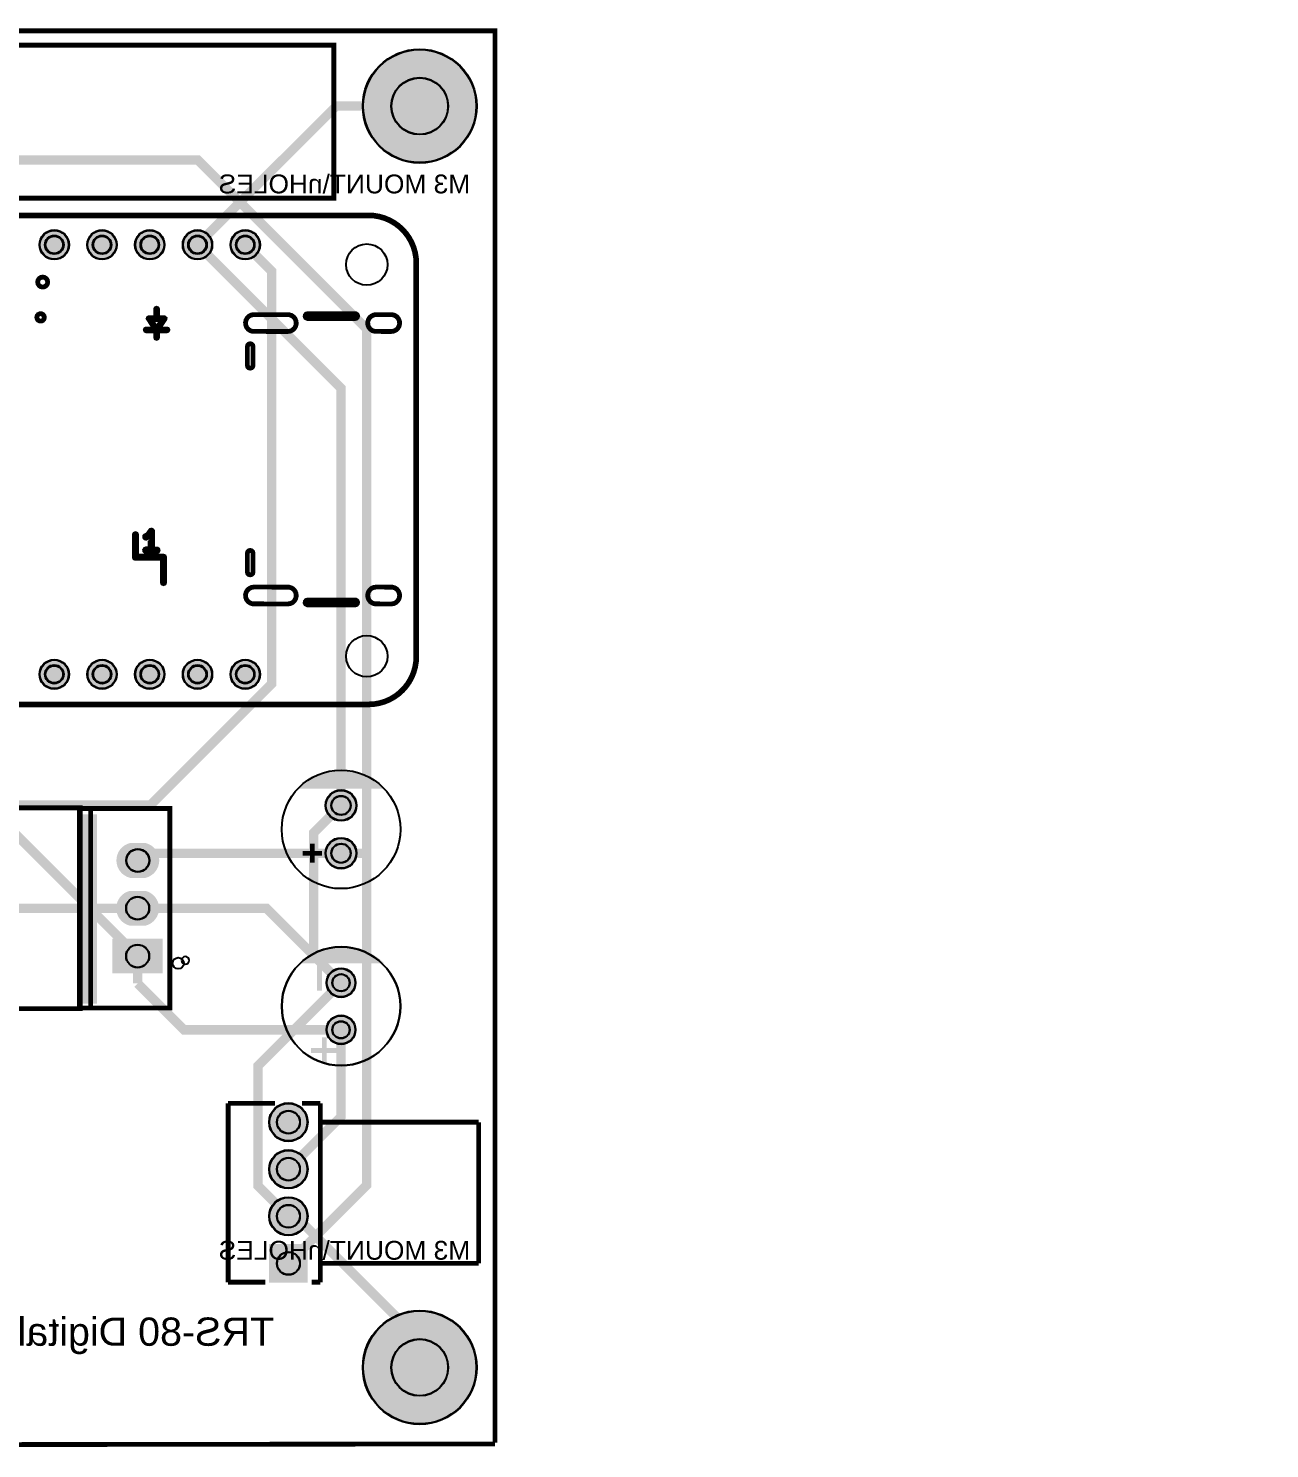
# Model space of a CAD drawing. Header units: millimetres. Extents: x -10 to 141, y -75 to 15.
# Drawn here: x 75.2 to 141.1, y -75.3 to 0.1 of the extents above; entities that cross this region are included whole.
import ezdxf

# ---------------------------------------------------------------- set-up
doc = ezdxf.new("R2010")
doc.units = ezdxf.units.MM
for name, color, linetype, true_color in [('BoardOutLine', 7, 'Continuous', 0xff00ff), ('BottomLayer', 7, 'Continuous', 0x0000ff), ('BottomSolderMaskLayer', 7, 'Continuous', 0xaa00ff), ('Document', 7, 'Continuous', 0xffffff), ('Multi-Layer', 7, 'Continuous', 0xc0c0c0), ('TopLayer', 7, 'Continuous', 0xff0000), ('TopSilkLayer', 7, 'Continuous', 0xffcc00), ('TopSolderMaskLayer', 7, 'Continuous', 0x800080)]:
    doc.layers.add(name, color=color, linetype=linetype, true_color=true_color)
doc.styles.get("Standard").update_dxf_attribs({"font": 'arial.ttf'})

msp = doc.modelspace()

# ---------------------------------------------------------------- hatches: boundary and pattern name
at = {"layer": 'BottomSolderMaskLayer'}
for points in [[(92.975, -4, 1), (99.025, -4, 1)], [(75.807, -11.367, 1), (77.382, -11.367, 1)], [(78.342, -11.367, 1), (79.917, -11.367, 1)], [(80.877, -11.367, 1), (82.452, -11.367, 1)], [(83.412, -11.367, 1), (84.987, -11.367, 1)], [(85.948, -11.367, 1), (87.522, -11.367, 1)], [(75.807, -34.183, 1), (77.382, -34.183, 1)], [(78.342, -34.183, 1), (79.917, -34.183, 1)], [(80.877, -34.183, 1), (82.452, -34.183, 1)], [(83.412, -34.183, 1), (84.987, -34.183, 1)], [(85.948, -34.183, 1), (87.522, -34.183, 1)], [(90.996, -41.148, 1), (92.647, -41.148, 1)], [(90.996, -43.688, 1), (92.647, -43.688, 1)], [(80.62, -44.994, -0.785398), (80.62, -43.144), (81.443, -43.144, -0.785398), (81.443, -44.994)], [(80.61, -47.535, -0.785398), (80.61, -45.684), (81.433, -45.684, -0.785398), (81.433, -47.535)], [(79.685, -50.067), (79.685, -48.232), (82.358, -48.232), (82.358, -50.067)], [(91.046, -50.566, 1), (92.596, -50.566, 1)], [(91.046, -53.066, 1), (92.596, -53.066, 1)], [(88.002, -57.972, 1), (90.053, -57.972, 1)], [(88.002, -60.472, 1), (90.053, -60.472, 1)], [(88.002, -62.972, 1), (90.053, -62.972, 1)], [(88.002, -66.498), (88.002, -64.447), (90.053, -64.447), (90.053, -66.498)], [(92.975, -71, 1), (99.025, -71, 1)]]:
    msp.add_hatch(color=256, dxfattribs=at).paths.add_polyline_path(points)
at = {"layer": 'Document'}
for points in [[(78.016, -51.669), (78.856, -51.669), (78.856, -41.619), (78.016, -41.619)], [(90.121, -44.418), (90.121, -42.918), (90.421, -42.918), (90.421, -44.418)], [(91.069, -43.799), (89.569, -43.799), (89.569, -43.499), (91.069, -43.499)], [(90.551, -50.991), (90.551, -49.594), (90.805, -49.594), (90.805, -50.991)], [(90.805, -54.864), (90.805, -53.467), (91.059, -53.467), (91.059, -54.864)], [(91.631, -54.293), (90.234, -54.293), (90.234, -54.039), (91.631, -54.039)]]:
    msp.add_hatch(color=256, dxfattribs=at).paths.add_polyline_path(points)
at = {"layer": 'Multi-Layer'}
for points in [[(75.832, -11.367, 1), (77.356, -11.367, 1)], [(78.367, -11.367, 1), (79.891, -11.367, 1)], [(80.902, -11.367, 1), (82.426, -11.367, 1)], [(83.438, -11.367, 1), (84.962, -11.367, 1)], [(85.973, -11.367, 1), (87.497, -11.367, 1)], [(75.832, -34.183, 1), (77.356, -34.183, 1)], [(78.368, -34.183, 1), (79.892, -34.183, 1)], [(80.903, -34.183, 1), (82.427, -34.183, 1)], [(83.438, -34.183, 1), (84.962, -34.183, 1)], [(85.973, -34.183, 1), (87.497, -34.183, 1)], [(91.021, -41.148, 1), (92.621, -41.148, 1)], [(91.021, -43.688, 1), (92.621, -43.688, 1)], [(80.631, -44.969, -0.785398), (80.631, -43.169), (81.431, -43.169, -0.785398), (81.431, -44.969)], [(80.621, -47.509, -0.785398), (80.621, -45.709), (81.421, -45.709, -0.785398), (81.421, -47.509)], [(79.721, -50.049), (79.721, -48.249), (82.321, -48.249), (82.321, -50.049)], [(91.071, -50.566, 1), (92.571, -50.566, 1)], [(91.071, -53.066, 1), (92.571, -53.066, 1)], [(88.027, -57.972, 1), (90.027, -57.972, 1)], [(88.027, -60.472, 1), (90.027, -60.472, 1)], [(88.027, -62.972, 1), (90.027, -62.972, 1)], [(88.027, -66.472), (88.027, -64.472), (90.027, -64.472), (90.027, -66.472)]]:
    msp.add_hatch(color=256, dxfattribs=at).paths.add_polyline_path(points)
at = {"layer": 'TopSilkLayer'}
for points in [[(89.535, -40.259), (89.589, -40.201), (89.644, -40.144), (89.701, -40.089), (89.759, -40.035), (89.819, -39.983), (89.88, -39.932), (89.942, -39.883), (90.005, -39.835), (90.07, -39.789), (90.136, -39.745), (90.203, -39.703), (90.271, -39.662), (90.34, -39.623), (90.41, -39.586), (90.48, -39.55), (90.552, -39.517), (90.625, -39.485), (90.698, -39.455), (90.773, -39.427), (90.847, -39.401), (90.923, -39.377), (90.999, -39.355), (91.076, -39.335), (91.153, -39.316), (91.23, -39.3), (91.308, -39.286), (91.387, -39.274), (91.465, -39.264), (91.544, -39.256), (91.623, -39.249), (91.702, -39.245), (91.782, -39.243), (91.861, -39.243), (91.94, -39.245), (92.019, -39.249), (92.098, -39.256), (92.177, -39.264), (92.256, -39.274), (92.334, -39.286), (92.412, -39.3), (92.49, -39.316), (92.567, -39.335), (92.643, -39.355), (92.719, -39.377), (92.795, -39.401), (92.87, -39.427), (92.944, -39.455), (93.017, -39.485), (93.09, -39.517), (93.162, -39.55), (93.233, -39.586), (93.303, -39.623), (93.372, -39.662), (93.44, -39.703), (93.507, -39.745), (93.572, -39.789), (93.637, -39.835), (93.7, -39.883), (93.763, -39.932), (93.823, -39.983), (93.883, -40.035), (93.941, -40.089), (93.998, -40.144), (94.053, -40.201), (94.107, -40.259)], [(94.107, -49.53), (89.651, -49.531), (89.652, -49.53), (89.711, -49.473), (89.772, -49.417), (89.834, -49.362), (89.897, -49.309), (89.962, -49.258), (90.028, -49.209), (90.095, -49.161), (90.164, -49.116), (90.234, -49.072), (90.305, -49.029), (90.377, -48.989), (90.45, -48.951), (90.524, -48.914), (90.598, -48.88), (90.674, -48.847), (90.751, -48.817), (90.828, -48.788), (90.906, -48.762), (90.985, -48.737), (91.064, -48.715), (91.144, -48.694), (91.225, -48.676), (91.306, -48.66), (91.387, -48.646), (91.469, -48.634), (91.55, -48.625), (91.633, -48.617), (91.715, -48.612), (91.797, -48.609), (91.88, -48.607), (91.88, -48.607), (91.962, -48.609), (92.045, -48.612), (92.127, -48.617), (92.209, -48.625), (92.291, -48.634), (92.373, -48.646), (92.454, -48.66), (92.535, -48.676), (92.615, -48.694), (92.695, -48.715), (92.774, -48.737), (92.853, -48.762), (92.931, -48.788), (93.009, -48.817), (93.085, -48.847), (93.161, -48.88), (93.236, -48.914), (93.31, -48.951), (93.383, -48.989), (93.455, -49.029), (93.526, -49.072), (93.595, -49.116), (93.664, -49.161), (93.731, -49.209), (93.797, -49.258), (93.862, -49.309), (93.926, -49.362), (93.988, -49.417), (94.048, -49.473), (94.107, -49.53)]]:
    msp.add_hatch(color=256, dxfattribs=at).paths.add_polyline_path(points)
at = {"layer": 'TopSolderMaskLayer'}
for points in [[(92.975, -4, 1), (99.025, -4, 1)], [(75.807, -11.367, 1), (77.382, -11.367, 1)], [(78.342, -11.367, 1), (79.917, -11.367, 1)], [(80.877, -11.367, 1), (82.452, -11.367, 1)], [(83.412, -11.367, 1), (84.987, -11.367, 1)], [(85.948, -11.367, 1), (87.522, -11.367, 1)], [(75.807, -34.183, 1), (77.382, -34.183, 1)], [(78.342, -34.183, 1), (79.917, -34.183, 1)], [(80.877, -34.183, 1), (82.452, -34.183, 1)], [(83.412, -34.183, 1), (84.987, -34.183, 1)], [(85.948, -34.183, 1), (87.522, -34.183, 1)], [(90.996, -41.148, 1), (92.647, -41.148, 1)], [(90.996, -43.688, 1), (92.647, -43.688, 1)], [(80.62, -44.994, -0.785398), (80.62, -43.144), (81.443, -43.144, -0.785398), (81.443, -44.994)], [(80.61, -47.535, -0.785398), (80.61, -45.684), (81.433, -45.684, -0.785398), (81.433, -47.535)], [(79.685, -50.067), (79.685, -48.232), (82.358, -48.232), (82.358, -50.067)], [(91.046, -50.566, 1), (92.596, -50.566, 1)], [(91.046, -53.066, 1), (92.596, -53.066, 1)], [(88.002, -57.972, 1), (90.053, -57.972, 1)], [(88.002, -60.472, 1), (90.053, -60.472, 1)], [(88.002, -62.972, 1), (90.053, -62.972, 1)], [(88.002, -66.498), (88.002, -64.447), (90.053, -64.447), (90.053, -66.498)], [(92.975, -71, 1), (99.025, -71, 1)]]:
    msp.add_hatch(color=256, dxfattribs=at).paths.add_polyline_path(points)

# ---------------------------------------------------------------- linework, layer by layer
at = {"layer": 'BoardOutLine', "const_width": 0.254}
for points in [[(100, -75.063), (10.033, -75.184), (10.033, -66.04), (10.033, -66.04), (10.033, -58.039), (1.524, -58.039), (0, -57.023), (0, -33.528), (0, -21.082), (10.033, -21.082), (10.033, -20.066), (0, -20.066), (0, -16.002), (0.762, -15.494), (1.524, -14.986), (3.683, -14.986), (10.033, -14.986), (10.033, -8.001), (10.033, -8.001), (10.033, 0)], [(10.033, 0), (100, 0), (100, -75)]]:
    msp.add_lwpolyline(points, dxfattribs=at)
at = {"layer": 'BottomLayer', "const_width": 0.5}
for points in [[(93.188, -43.688), (93.188, -15.839), (84.208, -6.858), (54.229, -6.858)], [(84.2, -11.367), (91.821, -18.988), (91.821, -41.148)], [(81.021, -49.149), (69.721, -37.849)], [(91.821, -41.148), (90.372, -42.597), (90.372, -49.117), (91.821, -50.566)], [(89.027, -65.472), (93.188, -61.311), (93.188, -43.688)], [(93.188, -43.688), (91.821, -43.688)], [(91.821, -50.566), (87.416, -54.972), (87.416, -61.361), (89.027, -62.972)], [(91.821, -53.066), (91.821, -57.678), (89.027, -60.472)]]:
    msp.add_lwpolyline(points, dxfattribs=at)
at = {"layer": 'BottomSolderMaskLayer'}
for centre, radius in [((96, -4), 3.025), ((96, -4), 1.513), ((76.594, -11.367), 0.787), ((76.594, -11.367), 0.472), ((79.129, -11.367), 0.787), ((79.129, -11.367), 0.472), ((81.664, -11.367), 0.787), ((81.665, -11.367), 0.472), ((84.2, -11.367), 0.787), ((84.2, -11.367), 0.472), ((86.735, -11.367), 0.787), ((86.735, -11.367), 0.472), ((76.594, -34.183), 0.787), ((76.594, -34.183), 0.472), ((79.13, -34.183), 0.787), ((79.129, -34.183), 0.472), ((81.665, -34.183), 0.787), ((81.665, -34.183), 0.472), ((84.2, -34.183), 0.787), ((84.2, -34.183), 0.472), ((86.735, -34.183), 0.787), ((86.735, -34.183), 0.472), ((91.821, -41.148), 0.825), ((91.821, -41.148), 0.516), ((91.821, -43.688), 0.825), ((81.031, -44.069), 0.617), ((91.821, -43.688), 0.516), ((81.021, -46.609), 0.617), ((81.021, -49.149), 0.617), ((91.821, -50.566), 0.775), ((91.821, -50.566), 0.465), ((91.821, -53.066), 0.775), ((91.821, -53.066), 0.465), ((89.027, -57.972), 1.025), ((89.027, -57.972), 0.615), ((89.027, -60.472), 1.025), ((89.027, -60.472), 0.615), ((89.027, -62.972), 1.025), ((89.027, -62.972), 0.615), ((89.027, -65.472), 0.615), ((96, -71), 3.025), ((96, -71), 1.513)]:
    msp.add_circle(centre, radius, dxfattribs=at)
at = {"layer": 'Document'}
msp.add_circle((83.18, -49.53), 0.3, dxfattribs=at)
at = {"layer": 'Multi-Layer'}
for centre, radius in [((96, -4), 3), ((96, -4), 1.5), ((76.594, -11.367), 0.762), ((76.594, -11.367), 0.457), ((79.129, -11.367), 0.762), ((79.129, -11.367), 0.457), ((81.664, -11.367), 0.762), ((81.665, -11.367), 0.457), ((84.2, -11.367), 0.762), ((84.2, -11.367), 0.457), ((86.735, -11.367), 0.762), ((86.735, -11.367), 0.457), ((76.594, -34.183), 0.762), ((76.594, -34.183), 0.457), ((79.13, -34.183), 0.762), ((79.129, -34.183), 0.457), ((81.665, -34.183), 0.762), ((81.665, -34.183), 0.457), ((84.2, -34.183), 0.762), ((84.2, -34.183), 0.457), ((86.735, -34.183), 0.762), ((86.735, -34.183), 0.457), ((91.821, -41.148), 0.8), ((91.821, -41.148), 0.5), ((91.821, -43.688), 0.8), ((81.031, -44.069), 0.6), ((91.821, -43.688), 0.5), ((81.021, -46.609), 0.6), ((81.021, -49.149), 0.6), ((91.821, -50.566), 0.75), ((91.821, -50.566), 0.45), ((91.821, -53.066), 0.75), ((91.821, -53.066), 0.45), ((89.027, -57.972), 1), ((89.027, -57.972), 0.6), ((89.027, -60.472), 1), ((89.027, -60.472), 0.6), ((89.027, -62.972), 1), ((89.027, -62.972), 0.6), ((89.027, -65.472), 0.6), ((96, -71), 3), ((96, -71), 1.5)]:
    msp.add_circle(centre, radius, dxfattribs=at)
at = {"layer": 'TopLayer', "const_width": 0.5}
for points in [[(84.2, -11.367), (91.567, -4), (96, -4)], [(86.735, -11.367), (88.136, -12.767), (88.136, -34.698), (81.702, -41.132), (29.083, -41.132)], [(91.821, -43.688), (81.412, -43.688), (81.031, -44.069)], [(81.021, -46.609), (66.021, -46.609), (66.021, -46.609)], [(91.821, -50.566), (87.864, -46.609), (81.021, -46.609)], [(81.021, -49.149), (81.021, -50.6)], [(91.821, -53.066), (83.488, -53.066), (81.021, -50.6)], [(89.027, -62.972), (89.415, -62.972), (96, -69.557), (96, -71)]]:
    msp.add_lwpolyline(points, dxfattribs=at)
at = {"layer": 'TopSilkLayer', "const_width": 0.254}
for points in [[(52.197, -0.762), (91.44, -0.762), (91.44, -8.89), (52.197, -8.89), (52.197, -0.762)], [(76.081, -13.102), (76.168, -13.16), (76.225, -13.246), (76.245, -13.348), (76.225, -13.45), (76.168, -13.537), (76.081, -13.594), (75.979, -13.614), (75.877, -13.594), (75.791, -13.537), (75.733, -13.45), (75.713, -13.348), (75.733, -13.246), (75.791, -13.16), (75.877, -13.102), (75.979, -13.082), (76.081, -13.102)], [(75.911, -15.03), (75.991, -15.069), (76.047, -15.138), (76.066, -15.225), (76.046, -15.312), (75.991, -15.381), (75.911, -15.42), (75.822, -15.419), (75.742, -15.381), (75.687, -15.311), (75.667, -15.224), (75.687, -15.138), (75.743, -15.068), (75.823, -15.03), (75.911, -15.03)], [(82.063, -14.753), (82.078, -14.788), (82.078, -15.237), (82.427, -15.237), (82.476, -15.277), (82.469, -15.315), (82.121, -15.836), (82.577, -15.836), (82.612, -15.851), (82.627, -15.886), (82.612, -15.921), (82.577, -15.936), (82.078, -15.936), (82.078, -16.285), (82.063, -16.321), (82.028, -16.335), (81.992, -16.321), (81.978, -16.285), (81.978, -15.936), (81.479, -15.936), (81.444, -15.921), (81.429, -15.886), (81.444, -15.851), (81.479, -15.836), (81.935, -15.836), (81.579, -15.287), (81.593, -15.252), (81.629, -15.237), (81.978, -15.237), (81.978, -14.788), (81.992, -14.753), (82.028, -14.738), (82.063, -14.753)], [(89.065, -15.081), (89.192, -15.121), (89.302, -15.197), (89.385, -15.302), (89.433, -15.426), (89.442, -15.56), (89.412, -15.69), (89.345, -15.805), (89.247, -15.896), (89.127, -15.953), (88.995, -15.973), (87.128, -15.968), (87.001, -15.928), (86.891, -15.852), (86.808, -15.747), (86.76, -15.622), (86.75, -15.489), (86.78, -15.359), (86.848, -15.243), (86.946, -15.153), (87.066, -15.095), (87.198, -15.075), (89.065, -15.081)], [(92.612, -15.033), (92.672, -15.072), (92.701, -15.137), (92.691, -15.208), (92.644, -15.262), (92.576, -15.282), (90.041, -15.282), (89.945, -15.238), (89.915, -15.173), (89.925, -15.102), (89.972, -15.048), (90.041, -15.028), (92.612, -15.033)], [(94.555, -15.081), (94.682, -15.121), (94.792, -15.197), (94.874, -15.302), (94.923, -15.426), (94.932, -15.56), (94.902, -15.69), (94.835, -15.805), (94.737, -15.896), (94.616, -15.953), (94.484, -15.973), (93.616, -15.968), (93.488, -15.928), (93.378, -15.852), (93.296, -15.747), (93.248, -15.622), (93.238, -15.489), (93.268, -15.359), (93.335, -15.243), (93.433, -15.153), (93.554, -15.095), (93.686, -15.075), (94.555, -15.081)], [(82.028, -15.796), (82.334, -15.337), (81.722, -15.337), (82.028, -15.796)], [(87.073, -16.642), (87.128, -16.697), (87.148, -16.772), (87.148, -17.77), (87.128, -17.845), (87.073, -17.9), (86.999, -17.92), (86.924, -17.9), (86.869, -17.845), (86.849, -17.77), (86.849, -16.772), (86.869, -16.697), (86.924, -16.642), (86.999, -16.622), (87.073, -16.642)], [(81.757, -26.523), (81.8, -26.542), (81.823, -26.587), (81.823, -27.519), (82.059, -27.523), (82.098, -27.556), (82.107, -27.607), (82.082, -27.651), (82.034, -27.669), (81.437, -27.664), (81.398, -27.631), (81.39, -27.581), (81.415, -27.536), (81.463, -27.519), (81.674, -27.519), (81.674, -26.824), (81.593, -26.899), (81.472, -26.955), (81.422, -26.943), (81.391, -26.902), (81.394, -26.851), (81.43, -26.814), (81.514, -26.772), (81.595, -26.691), (81.704, -26.535), (81.757, -26.523)], [(82.453, -27.967), (82.453, -29.305), (82.436, -29.347), (82.393, -29.365), (82.351, -29.347), (82.333, -29.305), (82.333, -28.027), (80.906, -28.027), (80.864, -28.01), (80.846, -27.967), (80.846, -26.77), (80.864, -26.727), (80.906, -26.71), (80.948, -26.727), (80.966, -26.77), (80.966, -27.908), (82.393, -27.908), (82.436, -27.925), (82.453, -27.967)], [(87.073, -27.622), (87.128, -27.676), (87.148, -27.751), (87.148, -28.749), (87.128, -28.824), (87.073, -28.879), (86.999, -28.899), (86.924, -28.879), (86.869, -28.824), (86.849, -28.749), (86.849, -27.751), (86.869, -27.676), (86.924, -27.622), (86.999, -27.602), (87.073, -27.622)], [(89.065, -29.553), (89.192, -29.593), (89.302, -29.669), (89.385, -29.774), (89.433, -29.899), (89.442, -30.032), (89.412, -30.162), (89.345, -30.278), (89.247, -30.368), (89.127, -30.426), (88.995, -30.446), (87.128, -30.44), (87.001, -30.4), (86.891, -30.324), (86.808, -30.219), (86.76, -30.095), (86.75, -29.962), (86.78, -29.832), (86.848, -29.716), (86.946, -29.625), (87.066, -29.568), (87.198, -29.548), (89.065, -29.553)], [(94.555, -29.553), (94.682, -29.593), (94.792, -29.669), (94.874, -29.774), (94.923, -29.899), (94.932, -30.032), (94.902, -30.162), (94.835, -30.278), (94.737, -30.368), (94.616, -30.426), (94.484, -30.446), (93.616, -30.44), (93.488, -30.4), (93.378, -30.324), (93.296, -30.219), (93.248, -30.095), (93.238, -29.962), (93.268, -29.832), (93.335, -29.716), (93.433, -29.625), (93.554, -29.568), (93.686, -29.548), (94.555, -29.553)], [(92.612, -30.245), (92.672, -30.283), (92.701, -30.348), (92.691, -30.419), (92.644, -30.473), (92.576, -30.493), (90.041, -30.493), (89.945, -30.449), (89.915, -30.384), (89.925, -30.313), (89.972, -30.259), (90.041, -30.239), (92.612, -30.245)], [(59.944, -41.275), (77.978, -41.275), (77.978, -51.943), (59.944, -51.943), (59.944, -41.275)], [(77.932, -51.91), (77.932, -41.308), (82.73, -41.308), (82.73, -51.91), (77.937, -51.91), (77.932, -51.91)]]:
    msp.add_lwpolyline(points, close=True, dxfattribs=at)
for points in [[(28.415, -35.758), (93.28, -35.756), (93.583, -35.742), (93.882, -35.687), (94.172, -35.597), (94.449, -35.472), (94.709, -35.315), (94.948, -35.127), (95.163, -34.913), (95.35, -34.674), (95.507, -34.414), (95.632, -34.137), (95.722, -33.847), (95.777, -33.548), (95.795, -33.255), (95.791, -12.341), (95.777, -12.037), (95.722, -11.739), (95.632, -11.449), (95.507, -11.172), (95.35, -10.912), (95.163, -10.673), (94.948, -10.458), (94.709, -10.271), (94.449, -10.114), (94.172, -9.989), (93.882, -9.899), (93.583, -9.844), (93.29, -9.826), (28.429, -9.826)], [(28.439, -9.78), (93.28, -9.78), (93.567, -9.797), (93.85, -9.845), (94.126, -9.924), (94.391, -10.034), (94.642, -10.173), (94.877, -10.339), (95.091, -10.53), (95.282, -10.744), (95.448, -10.979), (95.587, -11.23), (95.697, -11.495), (95.776, -11.771), (95.825, -12.054), (95.841, -12.341), (95.841, -33.245), (95.825, -33.532), (95.776, -33.815), (95.697, -34.091), (95.587, -34.356), (95.448, -34.607), (95.282, -34.841), (95.091, -35.056), (94.877, -35.247), (94.642, -35.413), (94.391, -35.552), (94.126, -35.662), (93.85, -35.741), (93.567, -35.789), (93.28, -35.805), (28.42, -35.804)], [(78.531, -41.309), (78.531, -51.909)], [(89.789, -43.688), (90.805, -43.688)], [(90.297, -44.196), (90.297, -43.18)], [(85.827, -56.972), (88.311, -56.972)], [(85.827, -66.472), (85.827, -56.972)], [(89.743, -56.972), (90.727, -56.972)], [(90.727, -66.472), (90.727, -56.972)], [(99.127, -57.972), (90.727, -57.972)], [(99.127, -65.472), (99.127, -57.972)], [(90.727, -65.472), (99.127, -65.472)], [(87.796, -66.472), (85.827, -66.472)], [(90.727, -66.472), (90.258, -66.472)]]:
    msp.add_lwpolyline(points, dxfattribs=at)
at = {"layer": 'TopSilkLayer'}
for centre, radius in [((76.594, -11.367), 0.499), ((79.129, -11.367), 0.499), ((81.664, -11.367), 0.499), ((84.2, -11.367), 0.499), ((86.735, -11.367), 0.499), ((93.187, -12.42), 1.098), ((93.187, -33.221), 1.098), ((76.594, -34.183), 0.499), ((79.13, -34.183), 0.499), ((81.665, -34.183), 0.499), ((84.2, -34.183), 0.499), ((86.735, -34.183), 0.499), ((91.821, -42.418), 3.15), ((91.821, -51.816), 3.15)]:
    msp.add_circle(centre, radius, dxfattribs=at)
for centre, radius, start, end in [((91.821, -51.816), 3.15, 90, 270), ((91.821, -51.816), 3.15, 270, 90), ((83.556, -49.378), 0.2, 180.36383, 179.63617)]:
    msp.add_arc(centre, radius, start, end, dxfattribs=at)
at = {"layer": 'TopSolderMaskLayer'}
for centre, radius in [((96, -4), 3.025), ((96, -4), 1.513), ((76.594, -11.367), 0.787), ((76.594, -11.367), 0.472), ((79.129, -11.367), 0.787), ((79.129, -11.367), 0.472), ((81.664, -11.367), 0.787), ((81.665, -11.367), 0.472), ((84.2, -11.367), 0.787), ((84.2, -11.367), 0.472), ((86.735, -11.367), 0.787), ((86.735, -11.367), 0.472), ((76.594, -34.183), 0.787), ((76.594, -34.183), 0.472), ((79.13, -34.183), 0.787), ((79.129, -34.183), 0.472), ((81.665, -34.183), 0.787), ((81.665, -34.183), 0.472), ((84.2, -34.183), 0.787), ((84.2, -34.183), 0.472), ((86.735, -34.183), 0.787), ((86.735, -34.183), 0.472), ((91.821, -41.148), 0.825), ((91.821, -41.148), 0.516), ((91.821, -43.688), 0.825), ((81.031, -44.069), 0.617), ((91.821, -43.688), 0.516), ((81.021, -46.609), 0.617), ((81.021, -49.149), 0.617), ((91.821, -50.566), 0.775), ((91.821, -50.566), 0.465), ((91.821, -53.066), 0.775), ((91.821, -53.066), 0.465), ((89.027, -57.972), 1.025), ((89.027, -57.972), 0.615), ((89.027, -60.472), 1.025), ((89.027, -60.472), 0.615), ((89.027, -62.972), 1.025), ((89.027, -62.972), 0.615), ((89.027, -65.472), 0.615), ((96, -71), 3.025), ((96, -71), 1.513)]:
    msp.add_circle(centre, radius, dxfattribs=at)

# ---------------------------------------------------------------- texts
at = {"layer": 'BottomSilkLayer', "text_generation_flag": 2}
for s, height, p in [('M3 MOUNT\\nHOLES', 1, (98.679, -8.636)), ('M3 MOUNT\\nHOLES', 1, (98.679, -65.278)), ('TRS-80 Digital Video Display Output Adapter\\nTH Remix by Jay Crutti 2024. Original by Matt Boytim 2022', 1.5, (88.265, -69.85))]:
    msp.add_text(s, height=height, dxfattribs=at).set_placement(p)

doc.saveas('drawing.dxf')
